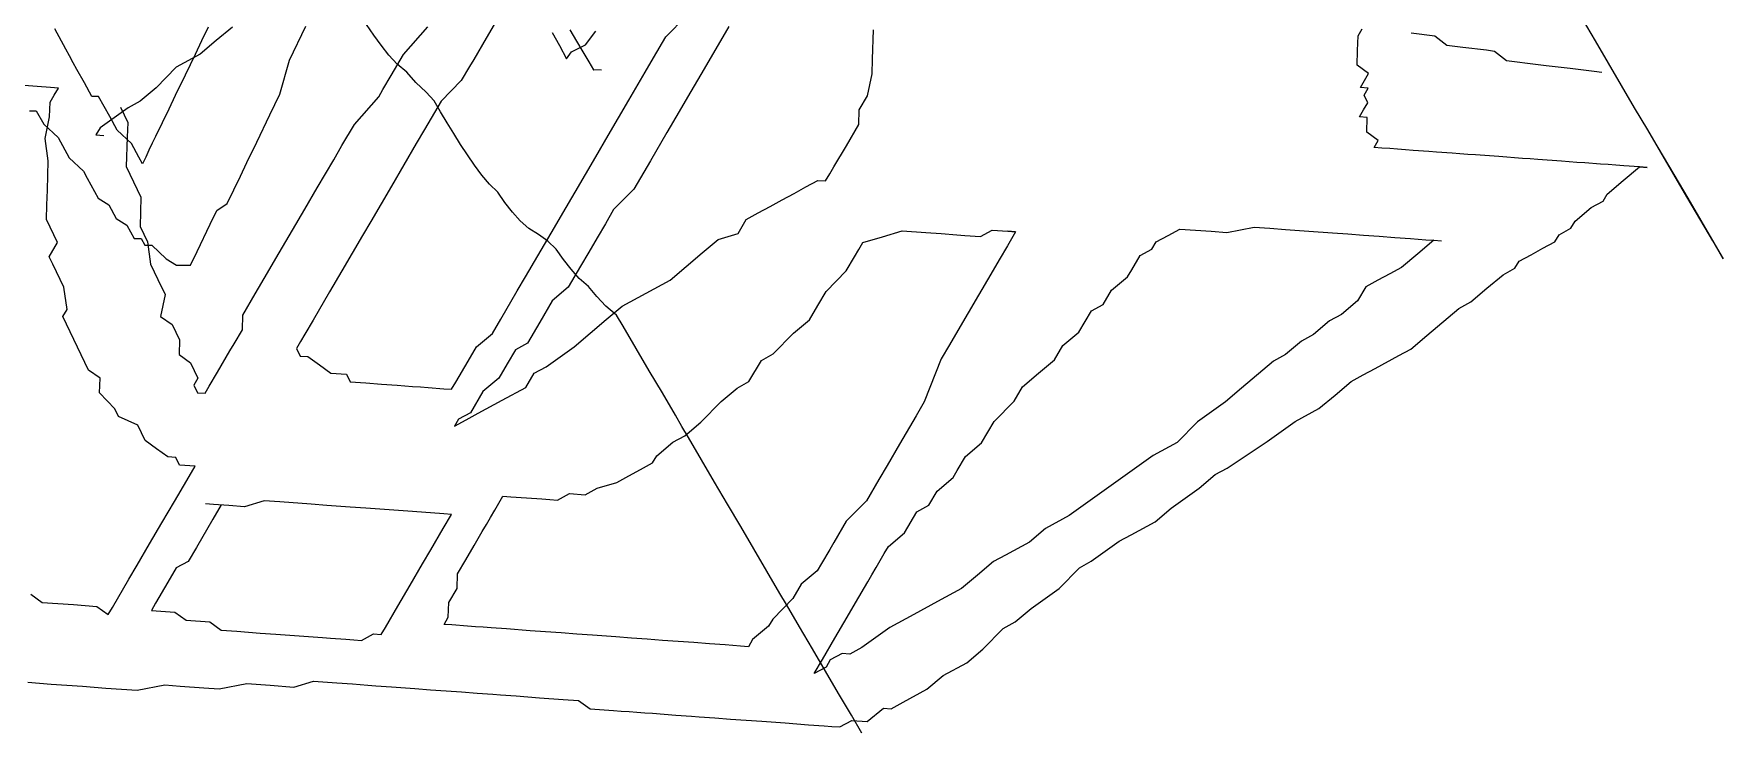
# Model space of a CAD drawing. Extents: x 360 to 742, y 109 to 616.
# Drawn here: x 533.9 to 709.7, y 109 to 181.8 of the extents above; entities that cross this region are included whole.
import ezdxf

# ---------------------------------------------------------------- set-up
doc = ezdxf.new("R2010")
doc.units = 0

msp = doc.modelspace()

# ---------------------------------------------------------------- linework, layer by layer
at = {"layer": '1', "color": 252}
for points in [[(583.147, 184.962, -28.957), (580.997, 181.286, -26.331), (579.707, 179.081, -24.759), (579.278, 178.345, -24.234), (578.418, 176.877, -23.183), (576.316, 174.73, -22.192), (574.597, 171.793, -20.09), (573.737, 170.322, -19.043), (572.449, 168.114, -17.471), (571.158, 165.909, -15.894), (569.01, 162.237, -13.272), (568.151, 160.765, -12.223), (566.002, 157.092, -9.6), (564.712, 154.886, -8.025), (562.993, 151.948, -5.928), (562.134, 150.479, -4.876), (561.703, 149.745, -4.352), (561.275, 149.007, -3.83), (561.275, 149.007, -3.83), (561.275, 149.007, -3.83), (561.275, 149.007, -3.83), (561.275, 149.007, -3.83), (561.275, 149.007, -3.83), (561.654, 148.214, -2.721), (562.467, 148.154, -2.141), (563.659, 147.298, -0.456), (564.853, 146.446, 1.234), (566.477, 146.33, 2.399), (566.856, 145.533, 3.505), (568.481, 145.413, 4.668), (570.103, 145.295, 5.831), (571.728, 145.175, 6.995), (573.348, 145.058, 8.159), (574.162, 144.998, 8.738), (574.972, 144.936, 9.319), (576.595, 144.82, 10.482), (577.409, 144.761, 11.066), (577.409, 144.761, 11.066), (577.409, 144.761, 11.066), (577.409, 144.761, 11.066), (577.409, 144.761, 11.066), (577.836, 145.493, 10.539), (579.126, 147.699, 8.964), (579.984, 149.17, 7.916), (581.658, 150.58, 7.447), (582.518, 152.048, 6.4), (584.236, 154.988, 4.3), (585.092, 156.46, 3.252), (586.384, 158.664, 1.679), (588.102, 161.602, -0.422), (588.964, 163.075, -1.47), (590.252, 165.28, -3.045), (592.401, 168.953, -5.67), (593.691, 171.159, -7.241), (595.842, 174.835, -9.866), (597.557, 177.773, -11.963), (598.419, 179.243, -13.013), (599.707, 181.448, -14.587), (601.811, 183.595, -15.58)], [(702.883, 169.926, 63.608), (703.976, 168.062, 61.892), (704.64, 166.935, 60.856), (705.99, 164.632, 58.733), (707.348, 162.314, 56.602), (708.706, 159.998, 54.471), (709.67, 158.351, 52.954), (708.58, 160.212, 54.667), (707.245, 162.489, 56.761), (705.89, 164.8, 58.891), (704.531, 167.119, 61.022), (703.175, 169.435, 63.153), (701.814, 171.751, 65.289), (700.454, 174.065, 67.416), (699.099, 176.384, 69.554), (697.741, 178.7, 71.684), (696.38, 181.016, 73.816), (695.022, 183.329, 75.947)], [(533.34, 114.264, 16.124), (535.774, 114.087, 17.868), (537.396, 113.968, 19.029), (539.02, 113.847, 20.193), (541.453, 113.669, 21.939), (543.076, 113.551, 23.101), (544.698, 113.434, 24.266), (547.563, 113.991, 25.485), (548.375, 113.929, 26.066), (549.188, 113.868, 26.645), (551.623, 113.69, 28.388), (553.246, 113.574, 29.553), (556.111, 114.128, 30.772), (558.544, 113.952, 32.518), (560.981, 113.772, 34.261), (563.03, 114.388, 34.902), (565.467, 114.208, 36.645), (567.089, 114.092, 37.809), (568.709, 113.972, 38.974), (569.522, 113.912, 39.552), (571.146, 113.795, 40.719), (573.58, 113.617, 42.461), (573.58, 113.617, 42.461), (575.2, 113.495, 43.625), (576.825, 113.378, 44.785), (578.448, 113.261, 45.95), (580.071, 113.14, 47.114), (581.693, 113.021, 48.275), (582.506, 112.962, 48.857), (584.127, 112.843, 50.019), (586.564, 112.663, 51.766), (589, 112.486, 53.509), (590.621, 112.367, 54.67), (591.813, 111.513, 56.358), (594.25, 111.335, 58.104), (594.25, 111.335, 58.104), (595.059, 111.273, 58.685), (595.059, 111.273, 58.685), (595.059, 111.273, 58.685), (595.059, 111.273, 58.685), (595.059, 111.273, 58.685), (595.059, 111.273, 58.685), (595.059, 111.273, 58.685), (595.059, 111.273, 58.685), (595.059, 111.273, 58.685), (595.059, 111.273, 58.685), (595.872, 111.214, 59.268), (595.872, 111.214, 59.268), (595.872, 111.214, 59.268), (595.872, 111.214, 59.268), (596.681, 111.158, 59.85), (597.491, 111.099, 60.43), (598.304, 111.038, 61.012), (600.743, 110.858, 62.758), (602.362, 110.739, 63.922), (603.174, 110.68, 64.501), (604.795, 110.562, 65.668), (606.417, 110.443, 66.828), (608.044, 110.324, 67.99), (609.664, 110.207, 69.155), (609.664, 110.207, 69.155), (612.098, 110.029, 70.897), (614.535, 109.85, 72.647), (616.157, 109.731, 73.806), (616.157, 109.731, 73.806), (616.157, 109.731, 73.806), (616.157, 109.731, 73.806), (616.157, 109.731, 73.806), (616.967, 109.671, 74.387), (616.967, 109.671, 74.387), (616.967, 109.671, 74.387), (616.967, 109.671, 74.387), (616.967, 109.671, 74.387), (616.967, 109.671, 74.387), (616.967, 109.671, 74.387), (616.967, 109.671, 74.387), (616.967, 109.671, 74.387), (617.779, 109.614, 74.97), (619.02, 110.288, 75.023), (620.645, 110.169, 76.189), (622.315, 111.58, 75.719), (623.125, 111.519, 76.302), (624.368, 112.197, 76.359), (626.85, 113.547, 76.472), (628.521, 114.956, 76.005), (631.004, 116.307, 76.117), (632.675, 117.719, 75.651), (634.776, 119.866, 74.659), (636.016, 120.541, 74.717), (637.69, 121.951, 74.246), (640.603, 124.037, 73.834), (642.702, 126.182, 72.845), (643.944, 126.859, 72.899), (646.856, 128.941, 72.492), (648.097, 129.62, 72.547), (650.582, 130.967, 72.658), (652.251, 132.379, 72.191), (655.161, 134.467, 71.781), (656.834, 135.876, 71.315), (658.076, 136.552, 71.37), (662.229, 139.313, 71.019), (665.144, 141.398, 70.605), (667.623, 142.751, 70.718), (669.295, 144.158, 70.252), (670.967, 145.572, 69.784), (672.209, 146.246, 69.84), (673.452, 146.922, 69.898), (675.93, 148.275, 70.009), (677.174, 148.95, 70.067), (678.843, 150.359, 69.599), (682.185, 153.179, 68.665), (683.425, 153.856, 68.72), (685.098, 155.266, 68.252), (686.769, 156.675, 67.784), (688.013, 157.35, 67.842), (688.013, 157.35, 67.842), (688.013, 157.35, 67.842), (688.441, 158.086, 67.317), (688.441, 158.086, 67.317), (688.441, 158.086, 67.317), (688.441, 158.086, 67.317), (688.441, 158.086, 67.317), (688.441, 158.086, 67.317), (688.441, 158.086, 67.317), (688.441, 158.086, 67.317), (688.441, 158.086, 67.317), (688.441, 158.086, 67.317), (688.441, 158.086, 67.317), (688.441, 158.086, 67.317), (688.441, 158.086, 67.317), (688.441, 158.086, 67.317), (689.683, 158.764, 67.374), (690.923, 159.433, 67.431), (692.162, 160.111, 67.489), (692.162, 160.111, 67.489), (692.594, 160.848, 66.967), (693.833, 161.526, 67.019), (693.833, 161.526, 67.019), (693.833, 161.526, 67.019), (693.833, 161.526, 67.019), (693.833, 161.526, 67.019), (693.833, 161.526, 67.019), (694.264, 162.258, 66.497), (695.937, 163.671, 66.028), (697.176, 164.342, 66.085), (697.176, 164.342, 66.085), (697.607, 165.081, 65.563), (699.276, 166.489, 65.094), (700.95, 167.901, 64.624), (701.764, 167.842, 65.205), (701.764, 167.842, 65.205), (701.764, 167.842, 65.205), (701.764, 167.842, 65.205), (701.764, 167.842, 65.205), (701.764, 167.842, 65.205), (701.764, 167.842, 65.205), (701.764, 167.842, 65.205), (701.764, 167.842, 65.205), (701.764, 167.842, 65.205), (701.764, 167.842, 65.205), (701.764, 167.842, 65.205), (701.764, 167.842, 65.205), (701.764, 167.842, 65.205), (701.764, 167.842, 65.205), (701.764, 167.842, 65.205), (701.764, 167.842, 65.205), (701.764, 167.842, 65.205), (701.764, 167.842, 65.205), (701.764, 167.842, 65.205), (701.764, 167.842, 65.205), (700.95, 167.901, 64.624), (700.95, 167.901, 64.624), (699.329, 168.022, 63.462), (698.515, 168.08, 62.881), (697.702, 168.14, 62.3), (696.892, 168.198, 61.716), (695.268, 168.318, 60.553), (695.268, 168.318, 60.553), (694.458, 168.376, 59.972), (692.833, 168.496, 58.81), (690.4, 168.674, 57.063), (689.589, 168.73, 56.481), (688.779, 168.79, 55.902), (687.966, 168.851, 55.32), (687.155, 168.913, 54.74), (686.34, 168.971, 54.156), (683.909, 169.15, 52.414), (683.097, 169.21, 51.83), (682.285, 169.269, 51.25), (681.476, 169.329, 50.669), (679.852, 169.448, 49.504), (679.041, 169.507, 48.925), (677.419, 169.623, 47.762), (676.608, 169.683, 47.179), (675.794, 169.743, 46.594), (675.794, 169.743, 46.594), (674.98, 169.801, 46.017), (674.98, 169.801, 46.017), (674.98, 169.801, 46.017), (674.98, 169.801, 46.017), (674.98, 169.801, 46.017), (674.98, 169.801, 46.017), (674.98, 169.801, 46.017), (674.98, 169.801, 46.017), (674.98, 169.801, 46.017), (674.17, 169.862, 45.435), (673.362, 169.924, 44.855), (673.789, 170.658, 44.331), (672.598, 171.511, 42.639), (672.645, 173.042, 41.011), (672.645, 173.042, 41.011), (671.834, 173.099, 40.428), (671.834, 173.099, 40.428), (671.834, 173.099, 40.428), (671.834, 173.099, 40.428), (671.834, 173.099, 40.428), (672.263, 173.834, 39.903), (672.263, 173.834, 39.903), (672.263, 173.834, 39.903), (672.263, 173.834, 39.903), (672.263, 173.834, 39.903), (672.263, 173.834, 39.903), (672.263, 173.834, 39.903), (672.263, 173.834, 39.903), (672.263, 173.834, 39.903), (672.692, 174.569, 39.377), (672.692, 174.569, 39.377), (672.31, 175.365, 38.273), (672.31, 175.365, 38.273), (672.74, 176.101, 37.747), (672.74, 176.101, 37.747), (672.74, 176.101, 37.747), (672.74, 176.101, 37.747), (672.74, 176.101, 37.747), (672.74, 176.101, 37.747), (671.93, 176.159, 37.165), (672.36, 176.892, 36.642), (672.36, 176.892, 36.642), (672.789, 177.629, 36.12), (671.594, 178.482, 34.429), (671.643, 180.011, 32.8), (671.693, 181.54, 31.166), (672.122, 182.276, 30.643)], [(533.489, 173.745, 80.247), (534.212, 173.753, 79.031), (534.981, 172.347, 77.83), (536.469, 170.949, 75.417), (537.617, 168.841, 73.618), (539.103, 167.444, 71.204), (539.488, 166.74, 70.605), (539.872, 166.04, 70.002), (540.635, 164.634, 68.802), (541.742, 163.939, 66.989), (542.51, 162.534, 65.787), (543.616, 161.839, 63.973), (544, 161.137, 63.373), (544.382, 160.435, 62.774), (545.104, 160.443, 61.559), (545.104, 160.443, 61.559), (545.104, 160.443, 61.559), (545.488, 159.742, 60.961), (546.212, 159.749, 59.746), (547.703, 158.352, 57.331), (548.808, 157.659, 55.518), (548.808, 157.659, 55.518), (548.808, 157.659, 55.518), (548.808, 157.659, 55.518), (549.534, 157.664, 54.301), (550.26, 157.674, 53.088), (550.944, 159.095, 51.861), (552.312, 161.941, 49.402), (552.998, 163.361, 48.174), (554.064, 164.08, 46.344), (555.435, 166.924, 43.886), (556.117, 168.348, 42.658), (557.145, 170.48, 40.816), (558.517, 173.322, 38.356), (559.545, 175.456, 36.513), (560.531, 179.001, 34.656), (562.244, 182.557, 31.585)], [(552.094, 182.44, 48.586), (551.408, 181.02, 49.814), (550.725, 179.598, 51.043), (549.696, 177.465, 52.886), (548.67, 175.331, 54.727), (547.984, 173.909, 55.957), (547.299, 172.487, 57.187), (546.617, 171.066, 58.416), (546.617, 171.066, 58.416), (546.274, 170.355, 59.03), (545.932, 169.642, 59.644), (545.588, 168.931, 60.258), (545.246, 168.222, 60.873), (545.246, 168.222, 60.873), (545.246, 168.222, 60.873), (545.246, 168.222, 60.873), (545.246, 168.222, 60.873), (545.246, 168.222, 60.873), (545.246, 168.222, 60.873), (545.246, 168.222, 60.873), (545.246, 168.222, 60.873), (545.246, 168.222, 60.873), (545.246, 168.222, 60.873), (544.865, 168.926, 61.472), (544.1, 170.329, 62.673), (542.611, 171.726, 65.087), (541.843, 173.133, 66.289), (540.695, 175.241, 68.088), (539.973, 175.232, 69.303), (539.207, 176.637, 70.501), (538.442, 178.042, 71.703), (538.057, 178.748, 72.302), (537.678, 179.448, 72.903), (537.294, 180.151, 73.502), (536.144, 182.258, 75.302)], [(554.601, 182.451, -44.414), (552.929, 181.042, -43.946), (551.258, 179.631, -43.48), (548.775, 178.28, -43.594), (546.673, 176.134, -42.6), (545.005, 174.726, -42.135), (545.005, 174.726, -42.135), (543.763, 174.049, -42.19), (540.851, 171.963, -41.781), (540.419, 171.229, -41.253), (540.419, 171.229, -41.253), (541.231, 171.169, -40.673)], [(542.952, 174.109, -42.775), (543.716, 172.52, -40.559), (543.665, 170.991, -38.928), (543.571, 167.932, -35.666), (544.334, 166.343, -33.456), (545.095, 164.756, -31.241), (545.047, 163.225, -29.611), (544.999, 161.697, -27.98), (545.763, 160.108, -25.768), (546.096, 157.784, -23.03), (546.48, 156.989, -21.923), (546.86, 156.194, -20.818), (547.623, 154.608, -18.608), (547.145, 152.342, -16.449), (548.339, 151.487, -14.766), (549.102, 149.899, -12.55), (549.054, 148.37, -10.92), (550.247, 147.515, -9.233), (550.627, 146.721, -8.125), (551.008, 145.927, -7.019), (550.58, 145.191, -6.492), (550.58, 145.191, -6.492), (550.961, 144.396, -5.389), (550.961, 144.396, -5.389), (550.961, 144.396, -5.389), (551.774, 144.338, -4.81), (551.774, 144.338, -4.81), (551.774, 144.338, -4.81), (551.774, 144.338, -4.81), (551.774, 144.338, -4.81), (551.774, 144.338, -4.81), (551.774, 144.338, -4.81), (551.774, 144.338, -4.81), (551.774, 144.338, -4.81), (551.774, 144.338, -4.81), (551.774, 144.338, -4.81), (551.774, 144.338, -4.81), (551.774, 144.338, -4.81), (551.774, 144.338, -4.81), (551.774, 144.338, -4.81), (551.774, 144.338, -4.81), (552.204, 145.073, -5.334), (553.064, 146.544, -6.38), (554.352, 148.747, -7.957), (554.783, 149.482, -8.482), (555.643, 150.951, -9.531), (555.69, 152.483, -11.16), (556.979, 154.688, -12.735), (558.27, 156.89, -14.307), (559.128, 158.36, -15.357), (560.847, 161.302, -17.456), (562.136, 163.506, -19.03), (563.426, 165.711, -20.605), (564.287, 167.183, -21.652), (565.146, 168.649, -22.705), (566.004, 170.121, -23.752), (567.293, 172.325, -25.325), (569.826, 175.207, -26.844), (570.255, 175.942, -27.368), (571.114, 177.413, -28.417), (572.407, 179.616, -29.992), (574.936, 182.495, -31.508)], [(620.092, 108.964, 71.628), (619, 110.828, 73.343), (617.662, 113.104, 75.437), (616.308, 115.416, 77.567), (614.951, 117.733, 79.698), (613.588, 120.051, 81.831), (612.235, 122.367, 83.963), (611.557, 123.522, 85.03), (610.195, 125.84, 87.161), (608.839, 128.159, 89.294), (607.479, 130.474, 91.425), (606.12, 132.788, 93.559), (604.762, 135.106, 95.691), (603.405, 137.424, 97.823), (602.047, 139.74, 99.956), (601.368, 140.899, 101.021), (600.688, 142.057, 102.087), (599.33, 144.373, 104.218), (597.97, 146.689, 106.351), (596.615, 149.005, 108.484), (595.255, 151.323, 110.617), (594.574, 152.478, 111.681), (593.464, 153.4, 112.726), (592.502, 154.405, 113.781), (591.64, 155.464, 114.838), (590.69, 156.299, 116.082), (589.839, 157.25, 117.264), (589.042, 158.271, 118.405), (588.287, 159.343, 119.521), (587.413, 160.184, 120.8), (586.452, 160.882, 122.193), (585.444, 161.479, 123.65), (584.548, 162.276, 124.973), (583.727, 163.201, 126.206), (582.957, 164.204, 127.38), (582.22, 165.265, 128.519), (581.35, 166.1, 129.813), (580.551, 167.047, 131.028), (579.789, 168.073, 132.19), (579.057, 169.142, 133.32), (579.057, 169.142, 133.32), (578.345, 170.241, 134.426), (577.643, 171.365, 135.522), (576.951, 172.497, 136.605), (576.263, 173.638, 137.678), (575.577, 174.789, 138.754), (574.746, 175.68, 140.008), (573.681, 176.686, 140.994), (572.752, 177.748, 142.007), (571.762, 178.585, 143.22), (570.877, 179.536, 144.385), (570.067, 180.557, 145.513), (569.301, 181.629, 146.62), (568.568, 182.728, 147.711)], [(606.247, 182.503, -11.566), (603.669, 178.093, -8.418), (601.951, 175.153, -6.32), (601.089, 173.684, -5.271), (599.803, 171.476, -3.696), (598.083, 168.539, -1.598), (596.363, 165.595, 0.5), (594.262, 163.452, 1.494), (593.399, 161.984, 2.542), (592.544, 160.514, 3.592), (591.684, 159.043, 4.642), (590.823, 157.572, 5.691), (589.533, 155.37, 7.264), (587.863, 153.958, 7.731), (586.574, 151.752, 9.308), (585.285, 149.548, 10.88), (584.043, 148.874, 10.824), (583.185, 147.401, 11.871), (582.323, 145.931, 12.922), (580.653, 144.521, 13.391), (579.364, 142.317, 14.966), (578.122, 141.641, 14.907), (577.692, 140.907, 15.433), (577.692, 140.907, 15.433), (577.692, 140.907, 15.433), (577.692, 140.907, 15.433), (577.692, 140.907, 15.433), (577.692, 140.907, 15.433), (578.934, 141.583, 15.489), (580.172, 142.259, 15.547), (582.656, 143.61, 15.658), (585.138, 144.961, 15.774), (585.999, 146.43, 14.722), (587.24, 147.107, 14.781), (590.15, 149.192, 14.37), (591.824, 150.602, 13.899), (593.494, 152.013, 13.433), (595.164, 153.423, 12.965), (597.648, 154.775, 13.078), (600.13, 156.126, 13.194), (603.473, 158.947, 12.258), (605.146, 160.355, 11.791), (607.197, 160.97, 12.428), (607.627, 161.707, 11.902), (608.057, 162.441, 11.379), (609.3, 163.117, 11.436), (609.3, 163.117, 11.436), (610.539, 163.792, 11.494), (610.539, 163.792, 11.494), (611.781, 164.468, 11.55), (611.781, 164.468, 11.55), (611.781, 164.468, 11.55), (611.781, 164.468, 11.55), (613.021, 165.145, 11.606), (614.264, 165.819, 11.665), (615.505, 166.497, 11.72), (616.314, 166.436, 12.3), (616.747, 167.171, 11.774), (616.747, 167.171, 11.774), (616.747, 167.171, 11.774), (616.747, 167.171, 11.774), (616.747, 167.171, 11.774), (617.176, 167.907, 11.252), (618.465, 170.11, 9.676), (619.752, 172.313, 8.104), (619.798, 173.846, 6.473), (620.662, 175.313, 5.425), (621.138, 177.579, 3.27), (621.187, 179.108, 1.637), (621.286, 182.166, -1.626)], [(587.882, 181.882, 36.346), (588.614, 180.522, 35.078), (589.348, 179.159, 33.809), (589.348, 179.159, 33.809), (589.348, 179.159, 33.809), (589.348, 179.159, 33.809), (589.891, 179.87, 33.359), (591.341, 180.612, 31.827), (592.425, 182.033, 30.93)], [(592.989, 177.953, 117.468), (592.989, 177.953, 117.468), (592.989, 177.953, 117.468), (592.989, 177.953, 117.468), (592.178, 178.015, 116.891), (592.178, 178.015, 116.891), (592.178, 178.015, 116.891), (592.178, 178.015, 116.891), (592.178, 178.015, 116.891), (592.178, 178.015, 116.891), (592.185, 178.014, 116.896), (591.707, 178.823, 117.638), (591.089, 179.878, 118.608), (590.428, 181.003, 119.645), (589.753, 182.154, 120.701)], [(697.062, 177.71, 70.61), (697.062, 177.71, 70.61), (697.062, 177.71, 70.61), (696.235, 177.815, 70.059), (696.235, 177.815, 70.059), (695.408, 177.92, 69.508), (693.752, 178.126, 68.407), (691.267, 178.436, 66.754), (690.439, 178.541, 66.204), (687.127, 178.957, 63.999), (685.891, 179.928, 62.409), (685.062, 180.034, 61.856), (682.58, 180.345, 60.206), (680.924, 180.553, 59.103), (679.689, 181.524, 57.514), (677.203, 181.836, 55.86)], [(533.629, 123.437, 6.337), (534.822, 122.586, 8.027), (538.069, 122.348, 10.351), (540.501, 122.17, 12.096), (541.696, 121.316, 13.78), (541.696, 121.316, 13.78), (541.696, 121.316, 13.78), (541.696, 121.316, 13.78), (541.696, 121.316, 13.78), (541.696, 121.316, 13.78), (542.124, 122.053, 13.258), (543.846, 124.99, 11.16), (544.703, 126.464, 10.111), (545.992, 128.666, 8.536), (547.282, 130.87, 6.964), (548.569, 133.077, 5.388), (549.861, 135.281, 3.814), (550.723, 136.751, 2.763), (550.723, 136.751, 2.763), (550.723, 136.751, 2.763), (550.723, 136.751, 2.763), (550.723, 136.751, 2.763), (550.723, 136.751, 2.763), (550.723, 136.751, 2.763), (550.723, 136.751, 2.763), (550.723, 136.751, 2.763), (550.723, 136.751, 2.763), (550.723, 136.751, 2.763), (550.723, 136.751, 2.763), (550.723, 136.751, 2.763), (550.723, 136.751, 2.763), (550.723, 136.751, 2.763), (550.723, 136.751, 2.763), (550.723, 136.751, 2.763), (550.723, 136.751, 2.763), (550.723, 136.751, 2.763), (550.723, 136.751, 2.763), (550.723, 136.751, 2.763), (550.723, 136.751, 2.763), (550.723, 136.751, 2.763), (550.723, 136.751, 2.763), (550.723, 136.751, 2.763), (550.723, 136.751, 2.763), (550.723, 136.751, 2.763), (550.723, 136.751, 2.763), (549.097, 136.87, 1.603), (548.715, 137.666, 0.496), (547.904, 137.725, -0.084), (546.709, 138.576, -1.773), (545.518, 139.431, -3.46), (544.756, 141.019, -5.672), (542.752, 141.935, -7.944), (542.37, 142.727, -9.049), (540.796, 144.377, -11.842), (540.844, 145.906, -13.472), (539.651, 146.76, -15.16), (539.266, 147.555, -16.267), (538.886, 148.347, -17.372), (538.123, 149.936, -19.587), (537.742, 150.731, -20.691), (537.742, 150.731, -20.691), (536.979, 152.32, -22.904), (537.408, 153.055, -23.43), (537.075, 155.378, -26.166), (536.311, 156.967, -28.379), (535.932, 157.763, -29.486), (535.549, 158.556, -30.591), (536.408, 160.025, -31.64), (535.261, 162.412, -34.959), (535.311, 163.94, -36.589), (535.36, 165.468, -38.222), (535.408, 166.999, -39.852), (535.458, 168.525, -41.482), (535.122, 170.851, -44.218), (535.599, 173.113, -46.371), (535.647, 174.645, -48.005), (535.647, 174.645, -48.005), (535.647, 174.645, -48.005), (535.647, 174.645, -48.005), (536.078, 175.379, -48.531), (536.508, 176.113, -49.054), (536.508, 176.113, -49.054), (536.508, 176.113, -49.054), (536.508, 176.113, -49.054), (535.696, 176.172, -49.637), (535.696, 176.172, -49.637), (532.449, 176.411, -51.961)], [(636.076, 161.156, 30.626), (635.215, 159.688, 31.675), (634.36, 158.217, 32.723), (633.496, 156.749, 33.776), (632.209, 154.543, 35.346), (630.06, 150.865, 37.97), (629.201, 149.397, 39.018), (628.341, 147.927, 40.07), (626.571, 143.456, 43.8), (625.713, 141.987, 44.846), (623.995, 139.048, 46.945), (622.703, 136.842, 48.52), (621.846, 135.373, 49.571), (620.553, 133.167, 51.146), (618.454, 131.02, 52.138), (617.165, 128.817, 53.712), (616.735, 128.084, 54.238), (615.875, 126.612, 55.286), (615.447, 125.879, 55.808), (613.773, 124.467, 56.279), (612.915, 122.998, 57.329), (610.814, 120.85, 58.319), (610.385, 120.117, 58.844), (610.385, 120.117, 58.844), (608.714, 118.708, 59.311), (608.283, 117.971, 59.836), (608.283, 117.971, 59.836), (608.283, 117.971, 59.836), (608.283, 117.971, 59.836), (608.283, 117.971, 59.836), (607.472, 118.03, 59.254), (605.851, 118.149, 58.09), (604.227, 118.268, 56.928), (602.603, 118.39, 55.767), (600.98, 118.507, 54.603), (599.357, 118.624, 53.438), (597.733, 118.744, 52.278), (596.112, 118.864, 51.113), (594.488, 118.98, 49.952), (592.055, 119.16, 48.207), (590.432, 119.279, 47.042), (588.809, 119.4, 45.881), (587.184, 119.517, 44.717), (585.562, 119.635, 43.553), (584.75, 119.697, 42.973), (583.942, 119.755, 42.392), (583.127, 119.815, 41.809), (581.506, 119.932, 40.647), (580.691, 119.993, 40.064), (579.882, 120.053, 39.484), (579.07, 120.11, 38.903), (577.448, 120.231, 37.74), (577.448, 120.231, 37.74), (576.639, 120.29, 37.154), (576.639, 120.29, 37.154), (576.639, 120.29, 37.154), (576.639, 120.29, 37.154), (576.639, 120.29, 37.154), (576.639, 120.29, 37.154), (576.639, 120.29, 37.154), (576.639, 120.29, 37.154), (576.639, 120.29, 37.154), (577.064, 121.027, 36.635), (577.114, 122.554, 35.001), (577.975, 124.025, 33.954), (578.02, 125.554, 32.322), (578.881, 127.024, 31.271), (579.741, 128.494, 30.222), (580.171, 129.229, 29.699), (580.602, 129.964, 29.173), (580.602, 129.964, 29.173), (580.602, 129.964, 29.173), (580.602, 129.964, 29.173), (581.032, 130.699, 28.648), (581.461, 131.432, 28.123), (581.889, 132.168, 27.601), (581.889, 132.168, 27.601), (581.889, 132.168, 27.601), (582.75, 133.64, 26.551), (582.75, 133.64, 26.551), (582.75, 133.64, 26.551), (582.75, 133.64, 26.551), (582.75, 133.64, 26.551), (583.561, 133.58, 27.131), (585.185, 133.46, 28.295), (586.806, 133.344, 29.459), (587.616, 133.281, 30.04), (588.432, 133.222, 30.621), (589.672, 133.898, 30.676), (591.292, 133.779, 31.84), (592.535, 134.455, 31.898), (594.587, 135.069, 32.534), (595.829, 135.744, 32.591), (597.071, 136.42, 32.649), (598.313, 137.098, 32.707), (598.74, 137.833, 32.182), (600.413, 139.242, 31.713), (601.656, 139.918, 31.77), (603.326, 141.327, 31.302), (605.428, 143.474, 30.308), (607.101, 144.882, 29.843), (608.339, 145.559, 29.9), (609.627, 147.763, 28.325), (610.869, 148.442, 28.38), (612.971, 150.586, 27.389), (614.641, 151.996, 26.922), (615.502, 153.466, 25.87), (616.361, 154.936, 24.826), (618.463, 157.082, 23.832), (619.319, 158.551, 22.783), (619.751, 159.29, 22.258), (620.18, 160.021, 21.733), (620.18, 160.021, 21.733), (620.18, 160.021, 21.733), (620.18, 160.021, 21.733), (620.18, 160.021, 21.733), (620.18, 160.021, 21.733), (620.18, 160.021, 21.733), (620.18, 160.021, 21.733), (622.235, 160.638, 22.369), (624.284, 161.257, 23.012), (626.719, 161.076, 24.755), (628.342, 160.957, 25.917), (629.966, 160.835, 27.081), (630.78, 160.776, 27.661), (632.403, 160.658, 28.822), (633.641, 161.334, 28.88), (633.641, 161.334, 28.88), (635.266, 161.216, 30.045), (636.076, 161.156, 30.626), (636.076, 161.156, 30.626), (636.076, 161.156, 30.626), (635.266, 161.216, 30.045)], [(679.563, 160.268, 59.288), (677.892, 158.861, 59.759), (676.22, 157.449, 60.226), (674.981, 156.773, 60.166), (673.738, 156.101, 60.113), (672.5, 155.422, 60.055), (671.637, 153.953, 61.103), (669.968, 152.542, 61.574), (668.721, 151.867, 61.516), (667.052, 150.457, 61.983), (665.811, 149.779, 61.925), (664.14, 148.371, 62.395), (662.9, 147.695, 62.337), (659.557, 144.874, 63.274), (657.885, 143.464, 63.74), (654.973, 141.38, 64.154), (652.875, 139.233, 65.144), (650.39, 137.882, 65.031), (647.477, 135.795, 65.442), (644.566, 133.709, 65.853), (641.651, 131.623, 66.266), (639.17, 130.273, 66.147), (637.5, 128.862, 66.617), (635.017, 127.508, 66.504), (633.774, 126.836, 66.447), (632.104, 125.423, 66.914), (630.435, 124.013, 67.383), (627.952, 122.664, 67.268), (625.469, 121.314, 67.156), (622.986, 119.961, 67.04), (620.073, 117.875, 67.451), (618.832, 117.201, 67.398), (618.022, 117.259, 66.815), (618.022, 117.259, 66.815), (616.781, 116.586, 66.756), (616.781, 116.586, 66.756), (616.35, 115.847, 67.282), (615.11, 115.171, 67.227), (615.11, 115.171, 67.227), (615.11, 115.171, 67.227), (615.11, 115.171, 67.227), (615.11, 115.171, 67.227), (615.11, 115.171, 67.227), (615.11, 115.171, 67.227), (615.11, 115.171, 67.227), (615.11, 115.171, 67.227), (615.11, 115.171, 67.227), (615.97, 116.642, 66.174), (617.259, 118.847, 64.602), (618.546, 121.054, 63.029), (619.406, 122.522, 61.977), (620.698, 124.727, 60.405), (621.125, 125.461, 59.88), (621.557, 126.199, 59.356), (622.413, 127.666, 58.306), (622.847, 128.403, 57.78), (624.515, 129.812, 57.313), (625.806, 132.021, 55.74), (627.047, 132.694, 55.797), (627.911, 134.164, 54.749), (629.581, 135.575, 54.279), (630.006, 136.309, 53.755), (630.869, 137.779, 52.707), (632.538, 139.19, 52.238), (633.829, 141.394, 50.661), (635.929, 143.539, 49.671), (636.79, 145.008, 48.622), (638.458, 146.42, 48.155), (640.132, 147.83, 47.686), (640.99, 149.302, 46.636), (642.661, 150.712, 46.167), (643.953, 152.916, 44.594), (645.193, 153.591, 44.651), (646.052, 155.06, 43.602), (647.724, 156.471, 43.133), (648.154, 157.207, 42.611), (649.013, 158.677, 41.559), (650.252, 159.352, 41.62), (650.252, 159.352, 41.62), (650.252, 159.352, 41.62), (650.252, 159.352, 41.62), (650.252, 159.352, 41.62), (650.252, 159.352, 41.62), (650.684, 160.088, 41.095), (650.684, 160.088, 41.095), (650.684, 160.088, 41.095), (650.684, 160.088, 41.095), (650.684, 160.088, 41.095), (650.684, 160.088, 41.095), (650.684, 160.088, 41.095), (650.684, 160.088, 41.095), (651.922, 160.763, 41.15), (653.165, 161.438, 41.208), (654.789, 161.32, 42.368), (656.413, 161.2, 43.534), (658.033, 161.083, 44.697), (660.898, 161.638, 45.917), (662.521, 161.519, 47.08), (664.144, 161.4, 48.242), (666.578, 161.221, 49.989), (669.014, 161.042, 51.729), (670.635, 160.927, 52.895), (672.259, 160.803, 54.056), (673.882, 160.686, 55.218), (675.505, 160.568, 56.383), (677.127, 160.448, 57.547), (678.749, 160.328, 58.706), (679.563, 160.268, 59.288), (680.372, 160.21, 59.871), (680.372, 160.21, 59.871), (680.372, 160.21, 59.871)], [(553.442, 132.718, 8.88), (553.442, 132.718, 8.88), (553.442, 132.718, 8.88), (553.442, 132.718, 8.88), (553.442, 132.718, 8.88), (553.442, 132.718, 8.88), (553.442, 132.718, 8.88), (552.578, 131.251, 9.929), (550.863, 128.31, 12.025), (550.003, 126.839, 13.075), (548.761, 126.166, 13.019), (547.903, 124.693, 14.065), (546.612, 122.488, 15.643), (546.182, 121.75, 16.165), (546.182, 121.75, 16.165), (546.182, 121.75, 16.165), (546.182, 121.75, 16.165), (546.182, 121.75, 16.165), (546.182, 121.75, 16.165), (548.617, 121.575, 17.91), (549.81, 120.723, 19.598), (552.245, 120.543, 21.343), (553.439, 119.689, 23.029), (555.061, 119.571, 24.193), (557.495, 119.393, 25.94), (559.116, 119.273, 27.102), (561.55, 119.095, 28.845), (563.987, 118.917, 30.591), (564.797, 118.857, 31.17), (566.42, 118.741, 32.337), (567.233, 118.679, 32.917), (568.044, 118.621, 33.498), (569.285, 119.296, 33.554), (570.096, 119.236, 34.135), (570.096, 119.236, 34.135), (570.096, 119.236, 34.135), (570.526, 119.971, 33.612), (571.814, 122.177, 32.038), (573.106, 124.381, 30.465), (574.395, 126.588, 28.888), (575.254, 128.058, 27.841), (576.543, 130.26, 26.266), (577.402, 131.732, 25.217), (577.402, 131.732, 25.217), (577.402, 131.732, 25.217), (577.402, 131.732, 25.217), (577.402, 131.732, 25.217), (577.402, 131.732, 25.217), (576.593, 131.792, 24.636), (573.345, 132.027, 22.309), (570.91, 132.205, 20.564), (568.477, 132.385, 18.821), (566.856, 132.502, 17.657), (564.418, 132.681, 15.914), (562.796, 132.801, 14.751), (559.552, 133.038, 12.421), (557.926, 133.158, 11.26), (555.877, 132.542, 10.622), (554.252, 132.66, 9.456), (552.628, 132.78, 8.296), (552.628, 132.78, 8.296), (551.816, 132.836, 7.713), (551.816, 132.836, 7.713)]]:
    msp.add_polyline3d(points, dxfattribs=at)

doc.saveas('drawing.dxf')
